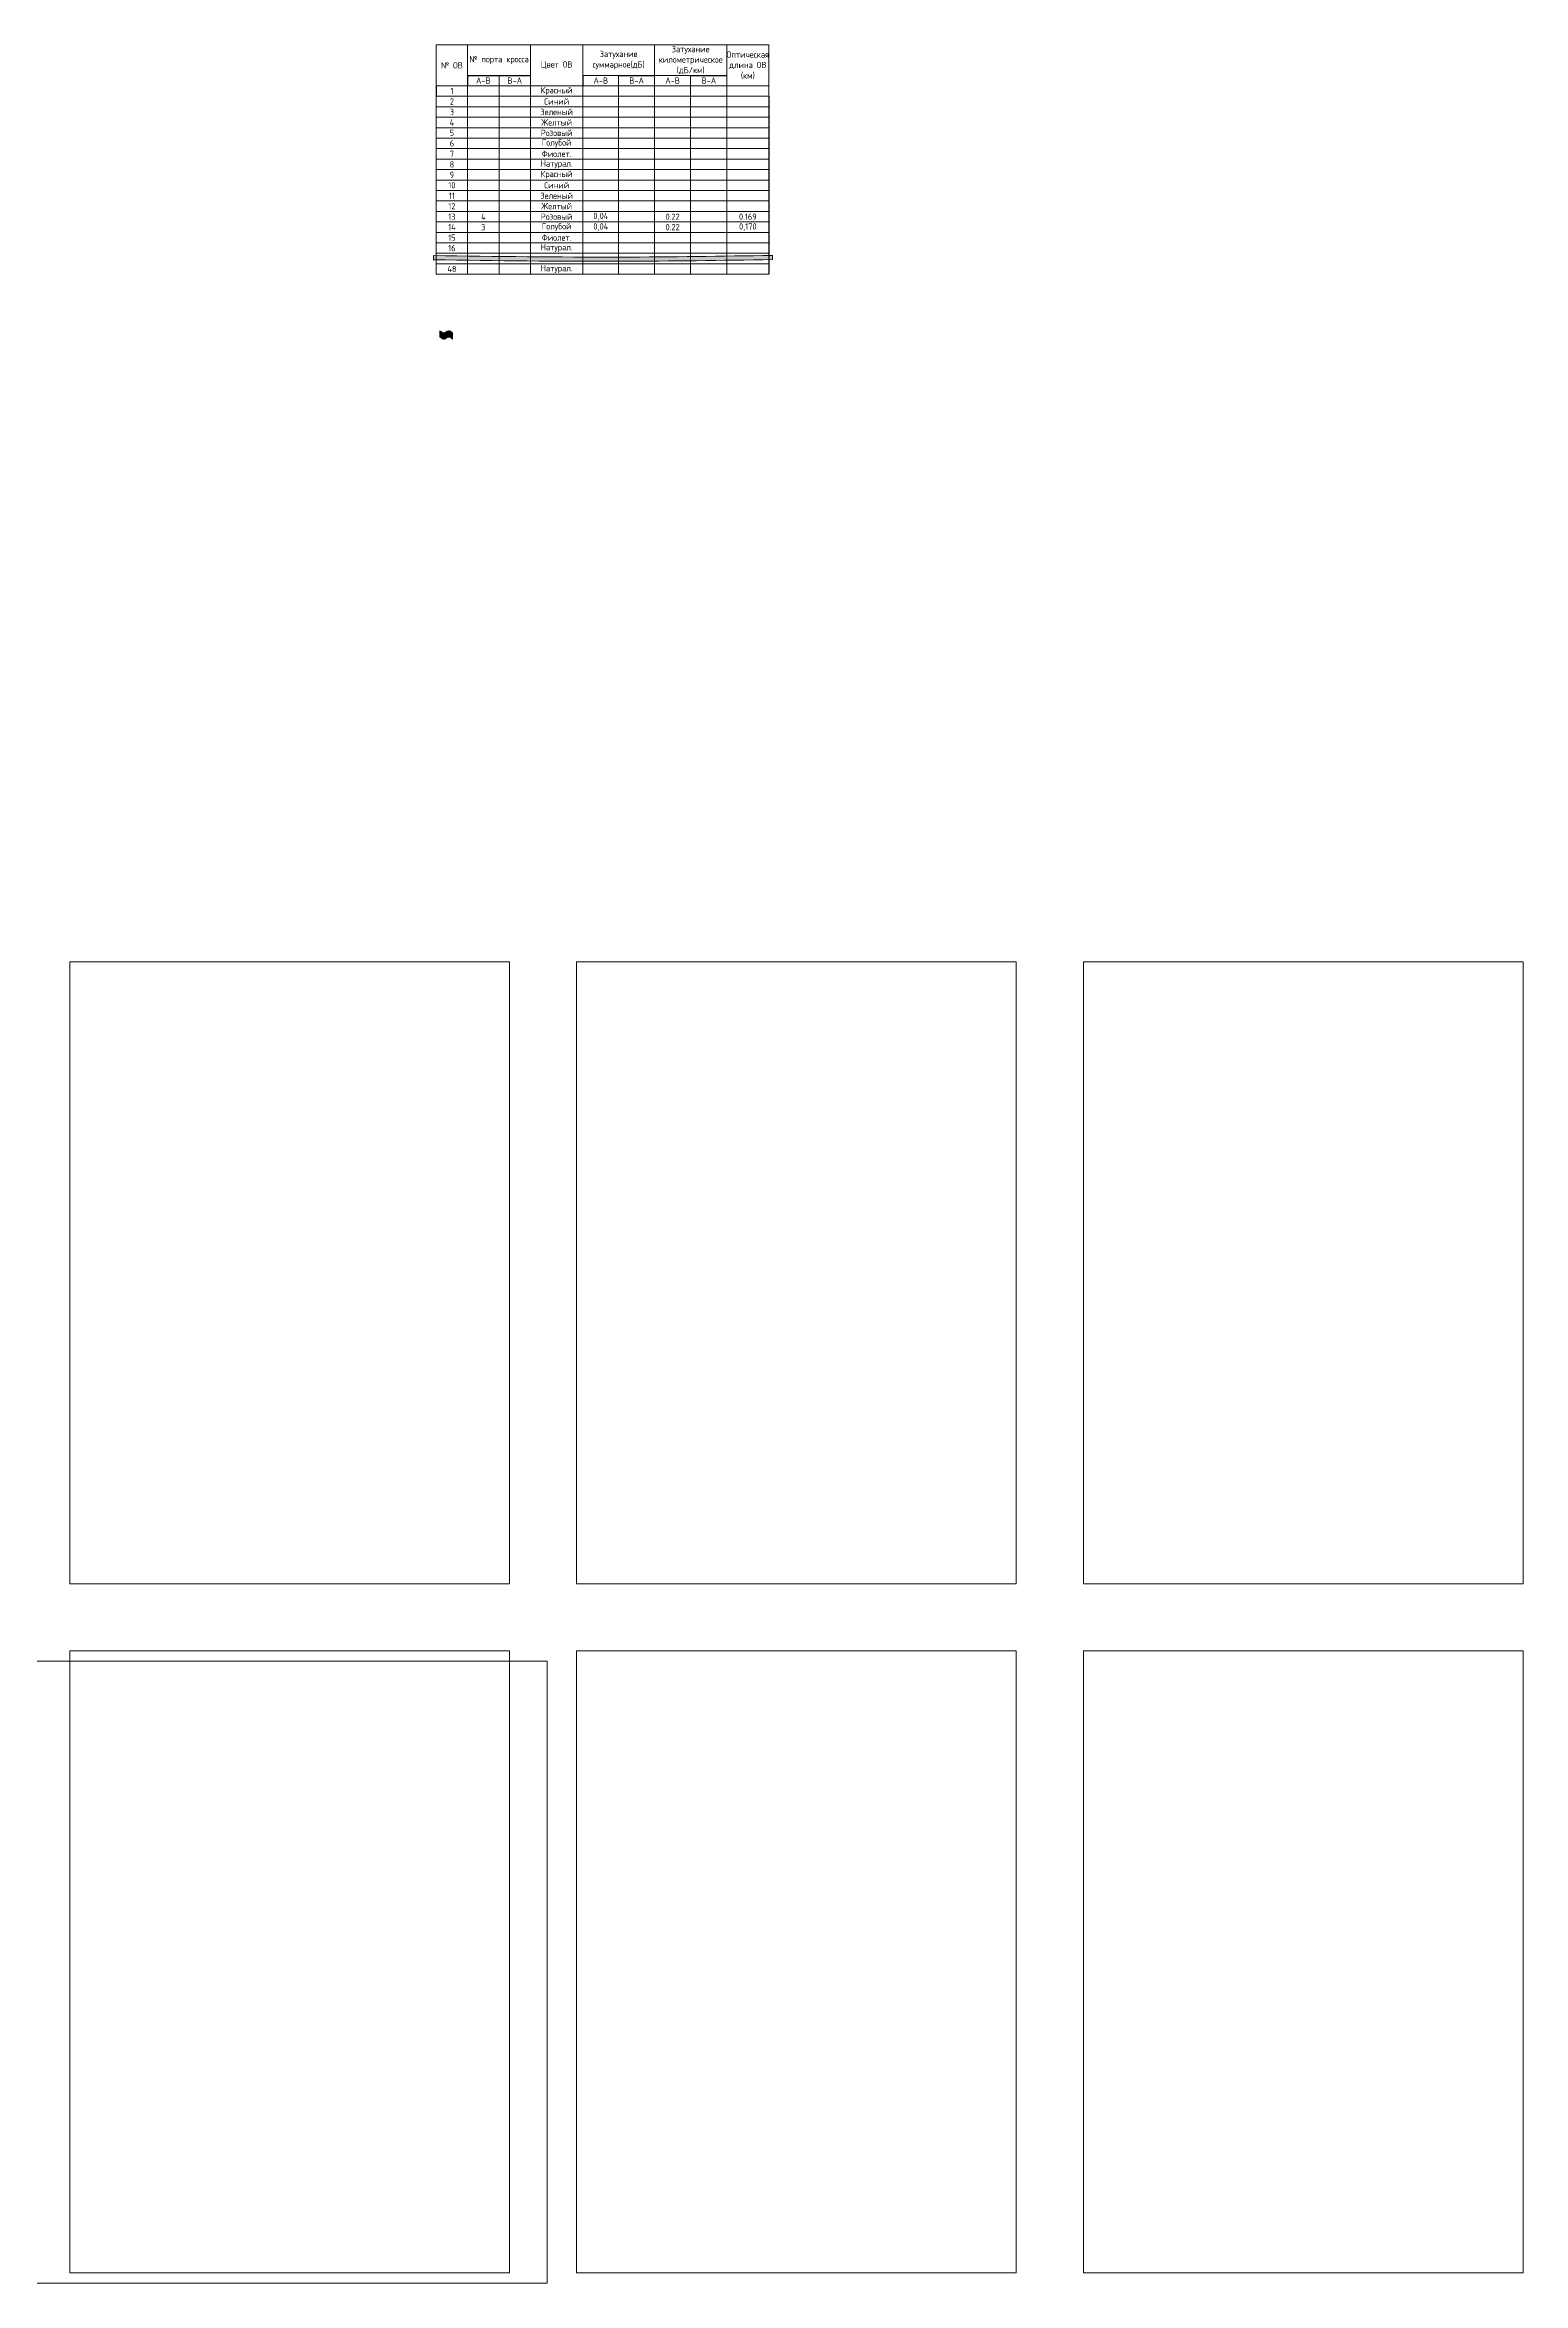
# Model space of a CAD drawing. Header units: millimetres. Extents: x -6680 to 6456, y 1671 to 6150.
# Drawn here: x -480 to 226, y 2653 to 3722 of the extents above; entities that cross this region are included whole.
import ezdxf

# ---------------------------------------------------------------- set-up
doc = ezdxf.new("R2010")
doc.units = ezdxf.units.MM
doc.layers.add('ВЭ', color=1, linetype='Continuous')
doc.styles.add('мой', font='GOST_Common.ttf', dxfattribs={"width": 0.9, "height": 3})

# ---------------------------------------------------------------- blocks, each defined once
blk = doc.blocks.new('*U121')
at = {"linetype": 'Continuous', "lineweight": 20, "true_color": 0xffffff}
h = blk.add_hatch(color=7, dxfattribs=at)
h.dxf.hatch_style = 1
edge = h.paths.add_edge_path()
edge.add_spline(control_points=[(0, 0), (0.7, -0.6), (2, -1.7), (4, 0.7), (5.3, -0.4), (6, -1)], knot_values=[0, 0, 0, 0, 2.236068, 4.472136, 6.708204, 6.708204, 6.708204, 6.708204], degree=3, periodic=0)
edge.add_line((6, -1), (6, 2))
edge.add_spline(control_points=[(6, 2), (5.3, 2.6), (4, 3.7), (2, 1.3), (0.7, 2.4), (0, 3)], knot_values=[0, 0, 0, 0, 2.236068, 4.472136, 6.708204, 6.708204, 6.708204, 6.708204], degree=3, periodic=0)
edge.add_line((0, 3), (0, 0))
at = {"color": 7, "linetype": 'Continuous', "lineweight": 20, "true_color": 0xffffff}
for points in [[(0, 3), (0, 3), (0, 0)], [(6, 2), (6, 2), (6, -1)]]:
    blk.add_lwpolyline(points, dxfattribs=at)
at = {"color": 7, "linetype": 'Continuous', "lineweight": 20}
for points in [[(0, 3), (2, 2), (4, 3), (6, 2)], [(0, 0), (2, -1), (4, 0), (6, -1)]]:
    blk.add_spline(points, degree=3, dxfattribs=at)
blk = doc.blocks.new('*T124')
at = {"linetype": 'ByBlock', "lineweight": 15, "transparency": 16777216}
for p, q in [((0, 0), (158.8, 0)), ((0, 0), (0, -19.6)), ((15, 0), (15, -14.6)), ((45, 0), (45, -109.6)), ((70, 0), (70, -14.6)), ((104.2, 0), (104.2, -109.6)), ((138.8, 0), (138.8, -109.6)), ((158.8, 0), (158.8, -24.6)), ((0, -19.6), (158.8, -19.6)), ((15, -19.6), (15, -109.6)), ((30, -14.6), (30, -109.6)), ((70, -14.6), (87.1, -14.6)), ((70, -19.6), (70, -109.6)), ((87.1, -14.6), (87.1, -109.6)), ((104.2, -14.6), (121.5, -14.6)), ((121.5, -14.6), (121.5, -109.6)), ((0, -24.6), (158.8, -24.6)), ((0, -24.6), (0, -109.6)), ((0, -29.6), (158.8, -29.6)), ((0, -34.6), (158.8, -34.6)), ((0, -39.6), (158.8, -39.6)), ((0, -44.6), (158.8, -44.6)), ((0, -49.6), (158.8, -49.6)), ((0, -54.6), (158.8, -54.6)), ((0, -59.6), (158.8, -59.6)), ((0, -64.6), (158.8, -64.6)), ((0, -69.6), (158.8, -69.6)), ((0, -74.6), (158.8, -74.6)), ((0, -79.6), (158.8, -79.6)), ((0, -84.6), (158.8, -84.6)), ((0, -89.6), (158.8, -89.6)), ((0, -94.6), (158.8, -94.6)), ((0, -99.6), (158.8, -99.6)), ((0, -104.6), (158.8, -104.6)), ((0, -109.6), (158.8, -109.6))]:
    blk.add_line(p, q, dxfattribs=at)
at = {"color": 0, "linetype": 'ByBlock', "lineweight": -2, "transparency": 16777216}
for p, q in [((0, -19.6), (0, -24.6)), ((15, -14.6), (45, -14.6)), ((15, -14.6), (15, -19.6)), ((70, -14.6), (70, -19.6)), ((87.1, -14.6), (104.2, -14.6)), ((121.5, -14.6), (138.8, -14.6)), ((158.8, -24.6), (158.8, -109.6))]:
    blk.add_line(p, q, dxfattribs=at)
at = {"color": 0, "transparency": 16777216, "char_height": 3, "attachment_point": 5, "style": 'мой'}
for s, insert, width in [('№ ОВ', (7.5, -9.8), 12), ('№ порта кросса', (30, -7.3), 27), ('Цвет ОВ', (57.5, -9.8), 22), ('Затухание суммарное(дБ)', (87.1, -7.3), 31.205), ('Затухание километрическое (дБ/км)', (121.5, -7.3), 31.626), ('Оптическая длина ОВ (км)', (148.8, -9.8), 17), ('1', (7.5, -22.1), 12), ('A-B', (22.5, -17.1), 12), ('B-А', (37.5, -17.1), 12), ('Красный', (57.5, -22.1), 22), ('A-B', (78.6, -17.1), 14.102), ('B-А', (95.7, -17.1), 14.102), ('A-B', (112.9, -17.1), 14.313), ('B-А', (130.2, -17.1), 14.313), ('2', (7.5, -27.1), 12), ('3', (7.5, -32.1), 12), ('Зеленый', (57.5, -32.1), 22), ('Синий', (57.5, -27.1), 22), ('4', (7.5, -37.1), 12), ('5', (7.5, -42.1), 12), ('Желтый', (57.5, -37.1), 22), ('Розовый', (57.5, -42.1), 22), ('6', (7.5, -47.1), 12), ('7', (7.5, -52.1), 12), ('Фиолет.', (57.5, -52.1), 22), ('Голубой', (57.5, -47.1), 22), ('8', (7.5, -57.1), 12), ('9', (7.5, -62.1), 12), ('Натурал.', (57.5, -57.1), 22), ('Красный', (57.5, -62.1), 22), ('10', (7.5, -67.1), 12), ('11', (7.5, -72.1), 12), ('Зеленый', (57.5, -72.1), 22), ('Синий', (57.5, -67.1), 22), ('13', (7.5, -82.1), 12), ('12', (7.5, -77.1), 12), ('4', (22.5, -82.1), 12), ('Желтый', (57.5, -77.1), 22), ('Розовый', (57.5, -82.1), 22), ('Голубой', (57.5, -87.1), 22), ('0,04', (78.6, -82.1), 14.102), ('0,04', (78.6, -87.1), 14.102), ('0.22', (112.9, -82.1), 14.313), ('0.169', (148.8, -82.1), 17), ('0,170', (148.8, -87.1), 17), ('14', (7.5, -87.1), 12), ('15', (7.5, -92.1), 12), ('16', (7.5, -97.1), 12), ('3', (22.5, -87.1), 12), ('Натурал.', (57.5, -97.1), 22), ('Фиолет.', (57.5, -92.1), 22), ('0.22', (112.9, -87.1), 14.313), ('48', (7.5, -107.1), 12), ('Натурал.', (57.5, -107.1), 22)]:
    blk.add_mtext(s, dxfattribs=dict(at, insert=insert, width=width))
blk = doc.blocks.new('Разрыв длинный')
at = {"linetype": 'Continuous', "lineweight": 30, "true_color": 0xffffff}
h = blk.add_hatch(color=7, dxfattribs=at)
h.dxf.hatch_style = 1
edge = h.paths.add_edge_path()
edge.add_spline(control_points=[(9571.6, 6121.2), (9547.5, 6120.9), (9493.5, 6120), (9439.6, 6120.7), (9409.8, 6121.1)], knot_values=[0, 0, 0, 0, 72.485289, 161.889095, 161.889095, 161.889095, 161.889095], degree=3, periodic=0)
edge.add_line((9409.8, 6121.1), (9409.8, 6119.1))
edge.add_spline(control_points=[(9409.8, 6119.1), (9439.6, 6118.7), (9493.5, 6118), (9547.5, 6118.9), (9571.6, 6119.2)], knot_values=[0, 0, 0, 0, 89.403806, 161.889095, 161.889095, 161.889095, 161.889095], degree=3, periodic=0)
edge.add_line((9571.6, 6119.2), (9571.6, 6121.2))
at = {"color": 7, "linetype": 'Continuous', "lineweight": 18}
for points in [[(9409.8, 6121.1), (9409.8, 6119.1)], [(9571.6, 6121.2), (9571.6, 6119.2)]]:
    blk.add_lwpolyline(points, dxfattribs=at)
for points in [[(9409.8, 6121.1), (9499.2, 6120.4), (9571.6, 6121.2)], [(9409.8, 6119.1), (9499.2, 6118.4), (9571.6, 6119.2)]]:
    blk.add_spline(points, degree=3, dxfattribs=at)
blk = doc.blocks.new('*U133')
at = {"layer": 'ВЭ', "color": 250, "linetype": 'ByBlock', "lineweight": 18}
blk.add_lwpolyline([(-105, -148.5), (105, -148.5), (105, 148.5), (-105, 148.5), (-105, -148.5)], dxfattribs=at)
blk = doc.blocks.new('*U134')
at = {"layer": 'Defpoints', "color": 0, "linetype": 'ByBlock', "lineweight": -2, "transparency": 16777216}
for p in [(2904, 0), (3146, 0), (3388, 0), (2904, -329), (3146, -329), (3388, -329)]:
    blk.add_blockref('*U133', p, dxfattribs=at)
blk = doc.blocks.new('*U177')
at = {"color": 7, "linetype": 'Continuous', "lineweight": 15}
blk.add_lwpolyline([(-210, -148.5), (210, -148.5), (210, 148.5), (-210, 148.5)], close=True, dxfattribs=at)
blk = doc.blocks.new('*U178')
at = {"layer": 'Defpoints', "color": 0, "linetype": 'ByBlock', "lineweight": -2, "transparency": 16777216}
blk.add_blockref('*U177', (2712, 0), dxfattribs=at)

msp = doc.modelspace()

# ---------------------------------------------------------------- block references
for name, p in [('*T124', (-292.8, 3722)), ('*U121', (-291, 3582.4))]:
    msp.add_blockref(name, p)
at = {"color": 7, "linetype": 'Continuous', "lineweight": 30}
msp.add_blockref('Разрыв длинный', (-9703.9, -2499.8), dxfattribs=at)
at = {"layer": 'Defpoints'}
msp.add_blockref('*U134', (-3266.8, 3135.5), dxfattribs=at)
at = {"layer": 'Defpoints', "color": 7, "linetype": 'Continuous', "lineweight": 15}
msp.add_blockref('*U178', (-3161.8, 2801.5), dxfattribs=at)

doc.saveas('drawing.dxf')
